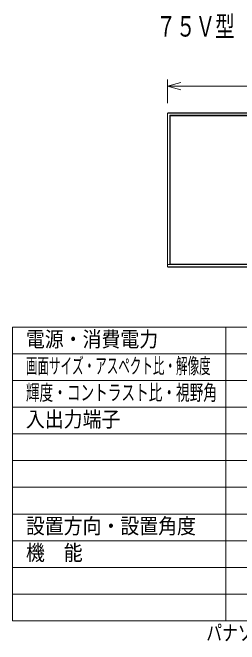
# Model space of a CAD drawing. Units: millimetres on the paper. Extents: x -63 to 65, y -59 to 59.
# Drawn here: x -62.6 to -20, y -58.9 to 59.4 of the extents above; entities that cross this region are included whole.
import ezdxf
from ezdxf.enums import TextEntityAlignment as Align

# ---------------------------------------------------------------- set-up
doc = ezdxf.new("R2010")
doc.units = ezdxf.units.MM
doc.layers.add('0-0_MOJI1', color=7, linetype='Continuous')
doc.layers.add('0-1_相当品', color=4, linetype='Continuous')
for name, color, linetype, lineweight in [('0-2_WAKU', 4, 'Continuous', 9), ('0-3_GAIKEI', 4, 'Continuous', 9), ('0-4_SUNPOU', 7, 'Continuous', 9), ('0-5_0', 7, 'Continuous', 9)]:
    doc.layers.add(name, color=color, linetype=linetype, lineweight=lineweight)
doc.styles.add('ＭＳ ゴシック', font='')
doc.styles.get('ＭＳ ゴシック').set_extended_font_data('MS Gothic')

# ---------------------------------------------------------------- blocks, each defined once
blk = doc.blocks.new('_Open30')
at = {"layer": '0-5_0'}
blk.add_line((0, 0), (-1, 0), dxfattribs=at)
blk.add_lwpolyline([(-1, 0.2679), (0, 0), (-1, -0.2679)], dxfattribs=at)

msp = doc.modelspace()

# ---------------------------------------------------------------- linework, layer by layer
at = {"layer": '0-2_WAKU', "color": 3}
for p, q in [((-62.552, -54.507), (-62.552, 0.493)), ((62.448, 0.493), (-62.552, 0.493)), ((-22.552, -54.507), (-22.552, 0.493)), ((-62.552, -54.507), (62.448, -54.507))]:
    msp.add_line(p, q, dxfattribs=at)
at = {"layer": '0-2_WAKU'}
for p, q in [((62.448, -4.507), (-62.552, -4.507)), ((62.448, -9.507), (-62.552, -9.507)), ((62.448, -14.507), (-62.552, -14.507)), ((62.448, -19.507), (-62.552, -19.507)), ((-62.552, -24.507), (62.448, -24.507)), ((-62.552, -29.507), (62.448, -29.507)), ((-62.552, -34.507), (62.448, -34.507)), ((-62.552, -39.507), (62.448, -39.507)), ((-62.552, -44.507), (62.448, -44.507)), ((-62.552, -49.507), (62.448, -49.507))]:
    msp.add_line(p, q, dxfattribs=at)
at = {"layer": '0-3_GAIKEI', "color": 7}
for p, q in [((-33.478, 11.874), (-33.478, 40.496)), ((-33.358, 40.616), (16.922, 40.616)), ((16.922, 11.754), (-33.358, 11.754))]:
    msp.add_line(p, q, dxfattribs=at)
at = {"layer": '0-3_GAIKEI'}
for p, q in [((-33.454, 40.496), (-33.478, 40.496)), ((-33.454, 40.496), (-33.454, 11.874)), ((-33.358, 40.616), (-33.358, 40.592)), ((16.922, 40.592), (-33.358, 40.592)), ((-33.031, 40.169), (16.595, 40.169)), ((-33.031, 12.202), (-33.031, 40.169)), ((17.042, 12.202), (-33.478, 12.202)), ((-33.478, 11.874), (-33.454, 11.874)), ((-33.358, 11.778), (-33.358, 11.754)), ((-33.358, 11.778), (16.922, 11.778))]:
    msp.add_line(p, q, dxfattribs=at)
for points in [[(-32.971, 40.109), (-32.971, 12.262), (16.535, 12.262), (16.535, 40.109)], [(-32.961, 40.095), (16.525, 40.095), (16.525, 12.276), (-32.961, 12.276)]]:
    msp.add_lwpolyline(points, close=True, dxfattribs=at)
at = {"layer": '0-3_GAIKEI', "color": 7}
for centre, start, end in [((-33.358, 40.496), 90, 180), ((-33.358, 11.874), 180, 270)]:
    msp.add_arc(centre, 0.12, start, end, dxfattribs=at)
at = {"layer": '0-3_GAIKEI'}
for centre, start, end in [((-33.358, 40.496), 90, 180), ((-33.358, 11.874), 180, 270)]:
    msp.add_arc(centre, 0.096, start, end, dxfattribs=at)
at = {"layer": '0-4_SUNPOU'}
for p, q in [((-33.478, 42.469), (-33.478, 46.866)), ((-30.978, 45.616), (14.542, 45.616))]:
    msp.add_line(p, q, dxfattribs=at)

# ---------------------------------------------------------------- block references
at = {"layer": '0-4_SUNPOU', "xscale": 2.5, "yscale": 2.5, "rotation": 180}
msp.add_blockref('_Open30', (-33.478, 45.616), dxfattribs=at)

# ---------------------------------------------------------------- texts
at = {"layer": '0-0_MOJI1', "style": 'ＭＳ ゴシック'}
for s, height, width, p in [('７５Ｖ型\u3000４Ｋエントリー液晶ディスプレイ（スタンド付）', 3.849, 0.7, (-35.552, 53.753)), ('電源・消費電力', 2.889, 0.9, (-60.052, -4.062)), ('画面サイズ・アスペクト比・解像度', 2.889, 0.55, (-60.052, -9.062)), ('輝度・コントラスト比・視野角', 2.889, 0.65, (-60.052, -14.062)), ('入出力端子', 2.889, 0.9, (-60.052, -19.062)), ('設置方向・設置角度', 2.889, 0.9, (-60.052, -39.062)), ('機\u3000能', 2.889, 0.9, (-60.052, -44.062))]:
    msp.add_text(s, height=height, dxfattribs=dict(at, width=width)).set_placement(p, align=Align.BOTTOM_LEFT)
at = {"layer": '0-1_相当品', "style": 'ＭＳ ゴシック', "width": 0.75}
msp.add_text('パナソニック：ＴＨ－７５ＥＱ２Ｊ＋ＴＹ－ＳＴ７５ＰＥ９\u3000相当品', height=2.886, dxfattribs=at).set_placement((-26.192, -59.062), align=Align.BOTTOM_LEFT)

doc.saveas('drawing.dxf')
